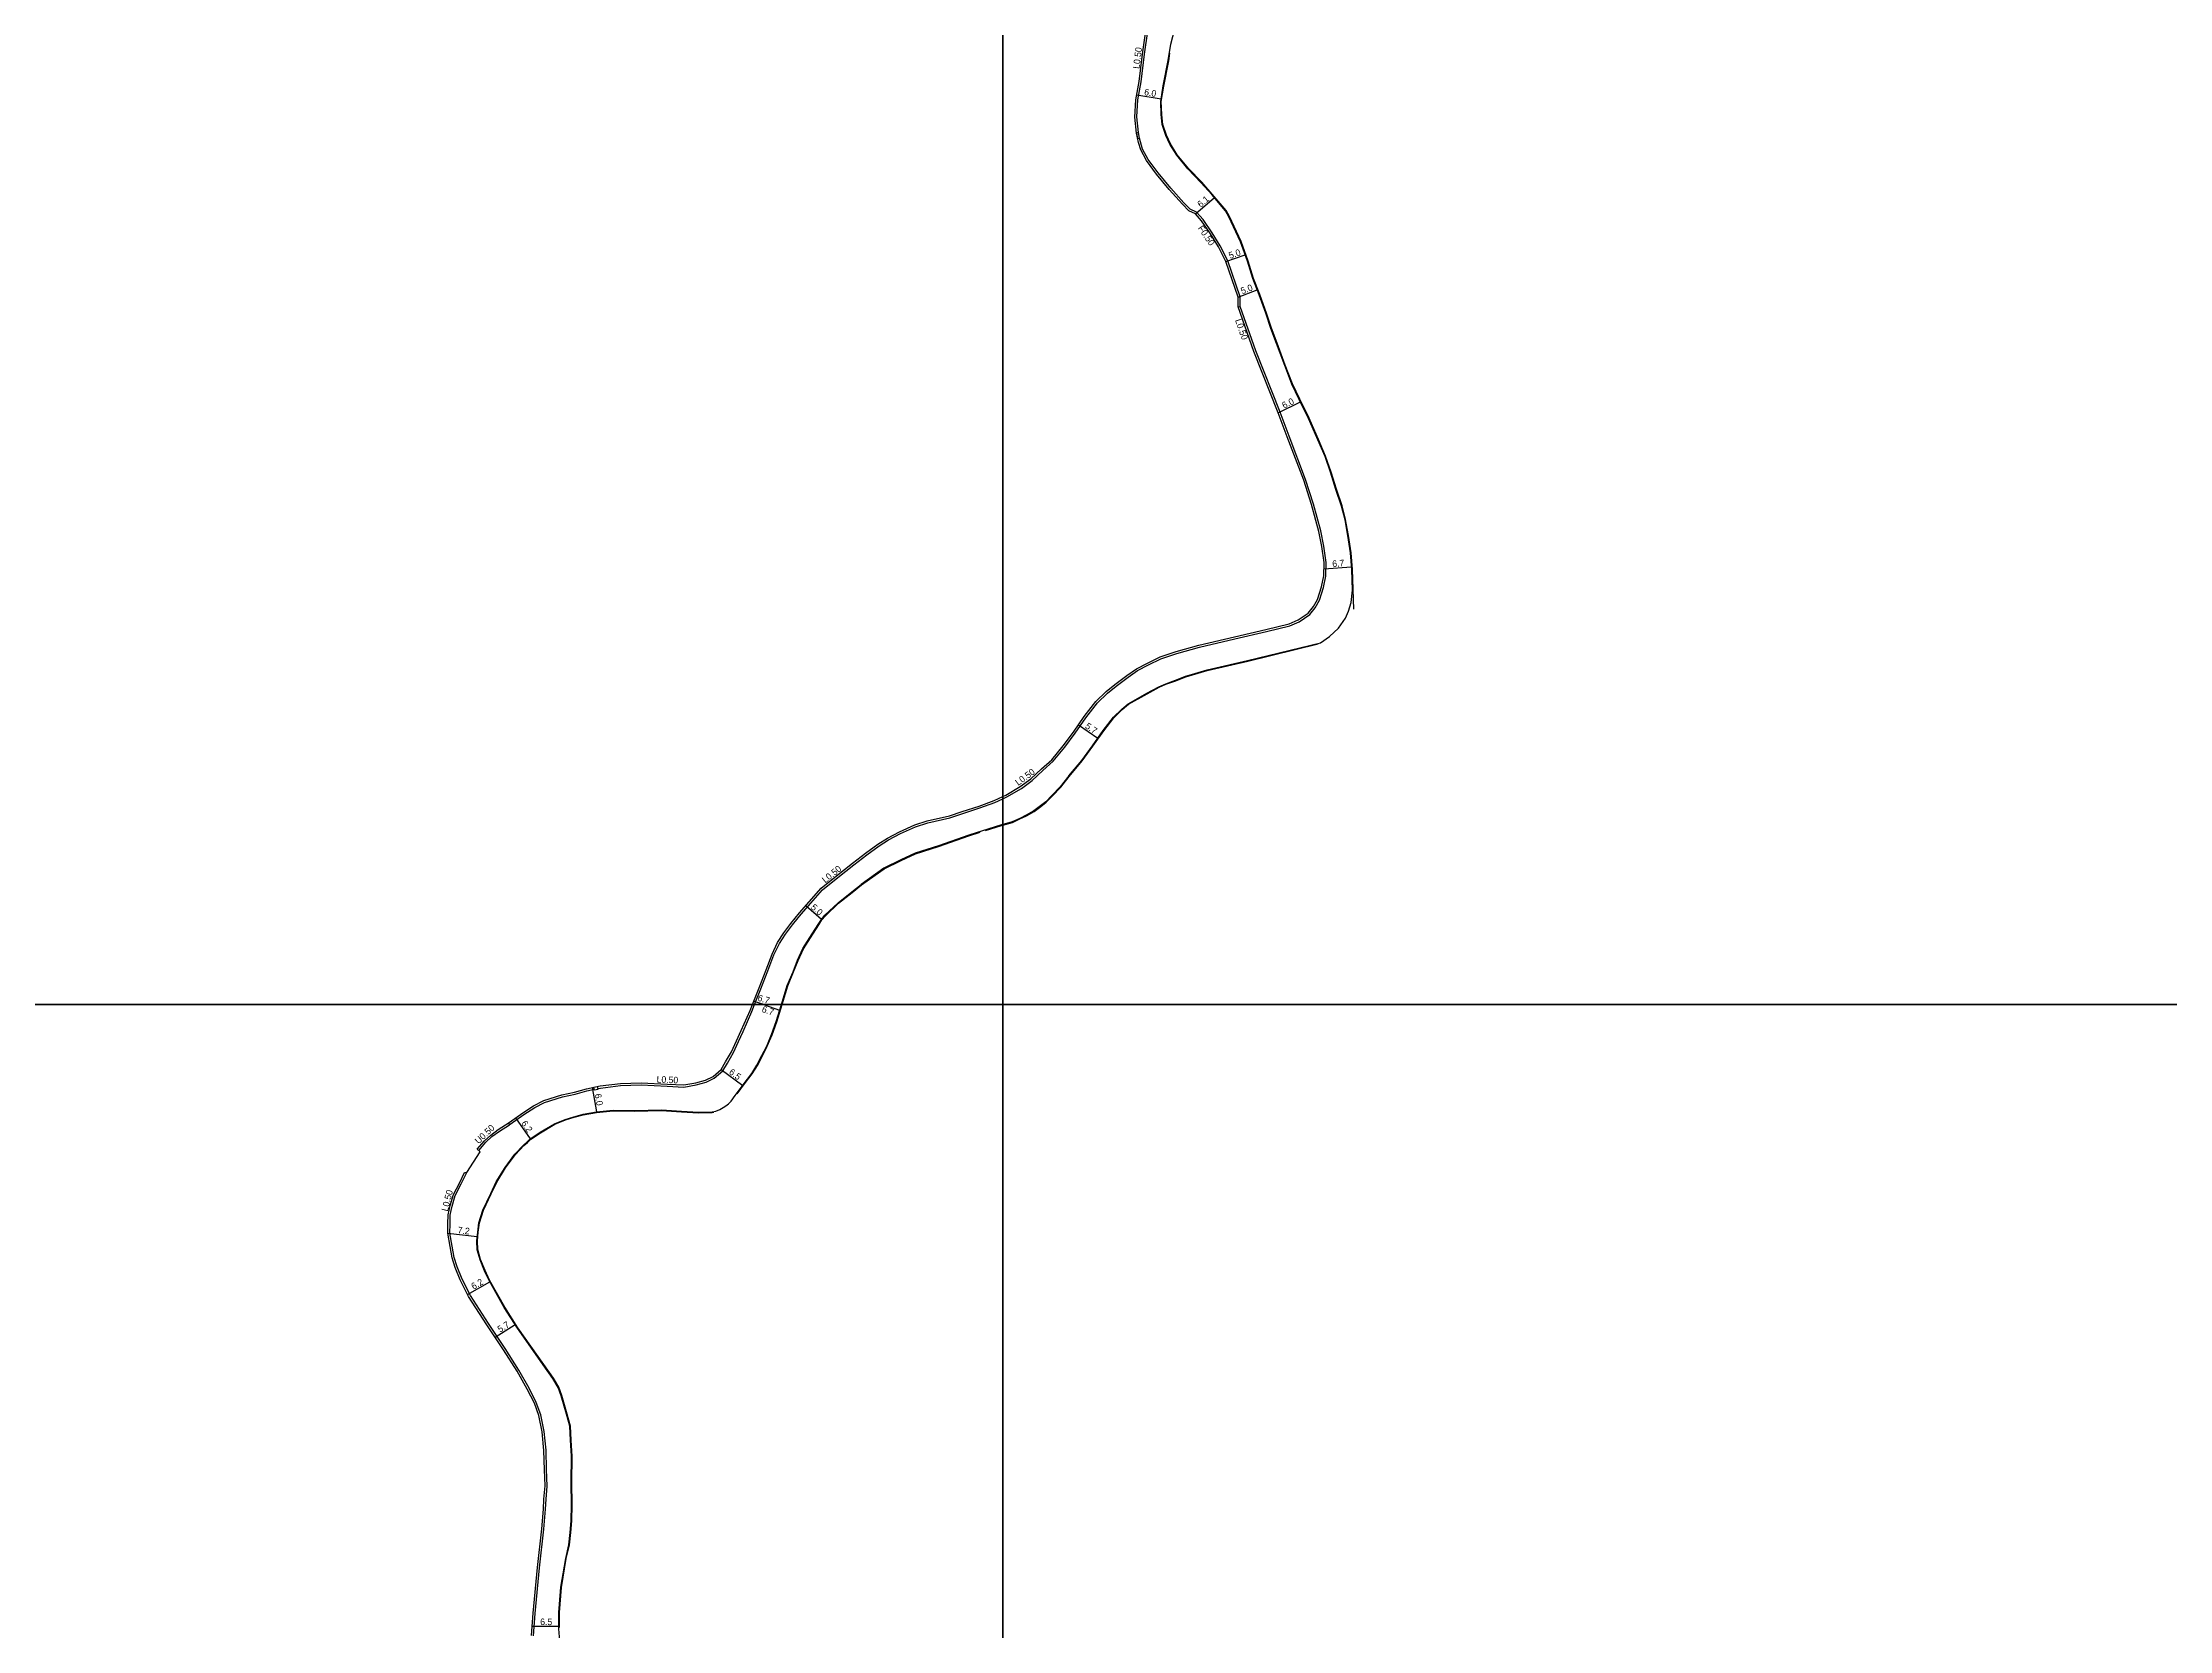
# Model space of a CAD drawing. Header units: metres. Extents: x -26400 to -24800, y -81000 to -78000.
# Drawn here: x -25833 to -25317, y -78752 to -78366 of the extents above; entities that cross this region are included whole.
import ezdxf

# ---------------------------------------------------------------- set-up
doc = ezdxf.new("R2010")
doc.units = ezdxf.units.M
doc.header["$LTSCALE"] = 2.5
for name, color, linetype in [('側溝・桝', 7, 'Continuous'), ('図郭', 7, 'Continuous'), ('幅員', 7, 'Continuous'), ('歩道・分離帯・安全施設', 7, 'Continuous'), ('道路', 7, 'Continuous')]:
    doc.layers.add(name, color=color, linetype=linetype)
doc.styles.get("Standard").update_dxf_attribs({"font": ''})
doc.styles.get('Standard').set_extended_font_data('@MS PGothic')

msp = doc.modelspace()

# ---------------------------------------------------------------- linework, layer by layer
at = {"layer": '側溝・桝'}
for points in [[(-25567.08, -78388.32), (-25567.43, -78384.51), (-25567.19, -78380.37), (-25566.45, -78375.99), (-25565.63, -78369.3), (-25564.79, -78363.67)], [(-25542.34, -78430.49), (-25542.39, -78428.15), (-25545.4, -78419.43), (-25547.19, -78415.81), (-25549.13, -78412.64), (-25551.36, -78409.39), (-25552.94, -78407.62), (-25554.55, -78406.89), (-25556.02, -78405.36), (-25559.2, -78401.83), (-25562.29, -78398.09), (-25564.73, -78394.81), (-25566.07, -78392.32), (-25566.58, -78390.56), (-25566.79, -78389.62)], [(-25600, -78550.03), (-25599.05, -78549.59), (-25595.5, -78547.52), (-25592.89, -78545.62), (-25590.27, -78543.19), (-25587.78, -78540.91), (-25584.94, -78537.53), (-25582.48, -78534.16), (-25579.82, -78530.36), (-25577.04, -78526.78), (-25574.58, -78524.4), (-25572.51, -78522.68), (-25569.57, -78520.55), (-25567.27, -78518.92), (-25564.63, -78517.55), (-25561.61, -78516.09), (-25557.76, -78514.8), (-25552.26, -78513.27), (-25543.66, -78511.19), (-25535.98, -78509.46), (-25530.3, -78508.05), (-25528.01, -78507.07), (-25525.47, -78505.34), (-25524.11, -78503.67), (-25523.13, -78501.85), (-25522.16, -78498.76), (-25521.57, -78496), (-25521.45, -78492.69), (-25522.05, -78488.7), (-25522.8, -78485.02), (-25524.56, -78478.5), (-25526.46, -78472.53), (-25530.5, -78462.04), (-25532.65, -78456.17), (-25538.54, -78441.28), (-25542.34, -78430.49)], [(-25542.83, -78430.58), (-25542.34, -78430.49)], [(-25660.3, -78600), (-25658.77, -78596.17), (-25657.07, -78591.79), (-25655.62, -78587.98), (-25654.29, -78585.2), (-25652.79, -78582.91), (-25651.08, -78580.65), (-25649, -78578.1), (-25646.64, -78575.4), (-25643.83, -78572.13), (-25640.12, -78569.17), (-25636.2, -78566.11), (-25633.09, -78563.64), (-25630.08, -78561.49), (-25627.78, -78560.05), (-25624.89, -78558.52), (-25621.24, -78556.89), (-25618.24, -78555.9), (-25612.86, -78554.64), (-25609.72, -78553.63), (-25605.62, -78552.29), (-25601.94, -78550.93), (-25600, -78550.03)], [(-25698.42, -78620.42), (-25697.74, -78620.29), (-25692.87, -78619.71), (-25687.88, -78619.5), (-25681.53, -78619.81), (-25677.51, -78620.04), (-25674.49, -78619.53), (-25672.08, -78618.83), (-25670.11, -78617.9), (-25668.05, -78616.09), (-25666.93, -78614.22), (-25665.47, -78611.69), (-25664.22, -78609.02), (-25663.1, -78606.54), (-25660.97, -78601.68), (-25660.3, -78600)], [(-25719.87, -78629.22), (-25719.66, -78629.09), (-25716.34, -78626.72), (-25713.73, -78625.02), (-25711.34, -78623.81), (-25707, -78622.44), (-25703.92, -78621.74), (-25701.04, -78620.93), (-25699.24, -78620.58)], [(-25727.3, -78635.48), (-25725.56, -78633.46), (-25724.1, -78632.08), (-25722.29, -78630.76), (-25719.87, -78629.22)], [(-25720.13, -78628.79), (-25719.87, -78629.22)], [(-25714.01, -78753.26), (-25713.61, -78747.86), (-25712.58, -78736.76), (-25711.53, -78727.36), (-25711.08, -78722.54), (-25710.98, -78720.11), (-25710.69, -78716.92), (-25710.85, -78712.93), (-25710.98, -78708.23), (-25711.43, -78703.67), (-25712.27, -78699.65), (-25713.34, -78696.64), (-25715.1, -78693.19), (-25717.55, -78688.78), (-25720.89, -78683.55), (-25724.95, -78677.49), (-25729.34, -78670.65), (-25731.37, -78666.68), (-25732.56, -78663.69), (-25733.26, -78661.41), (-25733.78, -78658.71), (-25734.34, -78655.49), (-25734.3, -78653.26), (-25734.26, -78651.15), (-25733.99, -78650.06), (-25733.77, -78648.96), (-25733.02, -78646.36), (-25731.58, -78643.57), (-25730.24, -78640.81)]]:
    msp.add_lwpolyline(points, dxfattribs=at)
for points in [[(-25567.57, -78388.43), (-25567.28, -78389.73), (-25566.79, -78389.62), (-25567.08, -78388.32)], [(-25699.33, -78620.09), (-25698.52, -78619.93), (-25698.38, -78620.65), (-25699.19, -78620.81)]]:
    msp.add_lwpolyline(points, close=True, dxfattribs=at)
at = {"layer": '図郭'}
for points in [[(-26400, -78600), (-25600, -78600), (-25600, -78000), (-26400, -78000)], [(-25600, -78600), (-24800, -78600), (-24800, -78000), (-25600, -78000)], [(-26400, -79200), (-25600, -79200), (-25600, -78600), (-26400, -78600)], [(-25600, -79200), (-24800, -79200), (-24800, -78600), (-25600, -78600)]]:
    msp.add_lwpolyline(points, close=True, dxfattribs=at)
at = {"layer": '幅員', "flags": 128}
for points in [[(-25567.49, -78379.14), (-25561.57, -78380.14)], [(-25553.24, -78408.03), (-25548.62, -78404.09)], [(-25545.87, -78419.63), (-25541.16, -78417.97)], [(-25542.89, -78428.24), (-25538.22, -78426.46)], [(-25533.12, -78456.34), (-25527.75, -78453.69)], [(-25522.01, -78494.23), (-25515.29, -78493.7)], [(-25581.63, -78532.06), (-25576.96, -78535.34)], [(-25644.1, -78579.33), (-25647.87, -78576.05)], [(-25668.44, -78615.77), (-25663.21, -78619.63)], [(-25699.73, -78620.17), (-25698.69, -78626.08)], [(-25718.36, -78627.54), (-25714.79, -78632.61)], [(-25734.84, -78655.53), (-25727.69, -78656.32)], [(-25730.04, -78670.4), (-25724.66, -78667.33)], [(-25723.35, -78680.77), (-25718.49, -78677.72)], [(-25714.34, -78750.91), (-25707.88, -78750.97)]]:
    msp.add_lwpolyline(points, dxfattribs=at)
at = {"layer": '幅員'}
for points in [[(-25660.52, -78599.2), (-25657.92, -78600)], [(-25658.19, -78600), (-25654.23, -78601.37)]]:
    msp.add_lwpolyline(points, dxfattribs=at)
at = {"layer": '歩道・分離帯・安全施設'}
for points in [[(-25514.78, -78504.02), (-25515.08, -78494.42), (-25515.41, -78490.31), (-25516.03, -78486.11), (-25516.75, -78482.28), (-25517.58, -78478.94), (-25518.95, -78474.88), (-25520.29, -78470.73), (-25521.6, -78466.86), (-25523.38, -78462.86), (-25525.64, -78457.63), (-25527.91, -78453.03), (-25529.64, -78449.31), (-25531.4, -78444.8), (-25533.37, -78439.44), (-25534.74, -78435.78), (-25536.01, -78432.11), (-25537.62, -78427.61), (-25539.11, -78423.7), (-25540.45, -78419.51), (-25542.14, -78414.74), (-25544.96, -78408.65), (-25545.77, -78407.19), (-25549.16, -78403.22), (-25551.7, -78400.37), (-25554.95, -78397), (-25557.63, -78393.7), (-25559.3, -78391.06), (-25560.28, -78388.92), (-25561.16, -78386.33), (-25561.42, -78383.91), (-25561.52, -78380.73), (-25560.89, -78377), (-25559.73, -78370.86), (-25559.43, -78369)], [(-25569.46, -78527.1), (-25564.95, -78524.57), (-25562.05, -78522.98), (-25560.4, -78522.26), (-25558, -78521.39), (-25555.59, -78520.43), (-25554.75, -78520.18), (-25550.36, -78518.91), (-25540.52, -78516.61), (-25523.41, -78512.47)], [(-25600, -78556.46), (-25597.68, -78555.8), (-25595.85, -78554.94), (-25594.29, -78554.19), (-25592.44, -78553.15), (-25590.76, -78551.89), (-25589.49, -78550.89), (-25587.99, -78549.35), (-25585.96, -78547.22), (-25583.9, -78544.61), (-25580.72, -78540.83), (-25578.13, -78537.26), (-25575.52, -78533.54), (-25573.04, -78530.36), (-25571, -78528.38), (-25569.46, -78527.1)], [(-25653.65, -78600), (-25652.25, -78595.48), (-25650.84, -78592.1), (-25649.74, -78589.29), (-25648.47, -78586.47), (-25646.77, -78583.81), (-25644.71, -78580.68), (-25643.97, -78579.41), (-25643.13, -78578.45), (-25639.9, -78575.43), (-25636.64, -78572.77), (-25634.33, -78570.97), (-25628.86, -78567.04), (-25624.7, -78565.03), (-25621.22, -78563.43), (-25615.62, -78561.66), (-25608.24, -78559.05), (-25605.51, -78558.18)], [(-25604.25, -78557.79), (-25600.33, -78556.55), (-25600, -78556.46)], [(-25660.91, -78616.85), (-25659.61, -78614.81), (-25658.41, -78612.43), (-25657.23, -78610.16), (-25656.05, -78607.33), (-25654.94, -78604.2), (-25653.65, -78600)], [(-25664.54, -78621.69), (-25662.75, -78619.26), (-25660.91, -78616.85)], [(-25689.48, -78625.9), (-25682.94, -78625.71), (-25678.06, -78626.09), (-25673.97, -78626.29), (-25670.59, -78626.19), (-25670.22, -78626.15)], [(-25707.73, -78751.29), (-25707.71, -78747.65), (-25707.24, -78741.53), (-25706.05, -78734.53), (-25705.29, -78731.2), (-25704.97, -78728.23), (-25704.68, -78725.36), (-25704.66, -78721.49), (-25704.73, -78716.08), (-25704.63, -78709.68), (-25704.89, -78705.78), (-25705.05, -78702.38), (-25705.85, -78699.47), (-25707.14, -78694.95), (-25707.9, -78692.93), (-25709.19, -78690.75), (-25711.54, -78687.43), (-25717.81, -78678.53), (-25720.98, -78673.49), (-25724.69, -78666.97), (-25725.77, -78664.59), (-25726.86, -78661.93), (-25727.58, -78659.52), (-25727.66, -78657.39), (-25727.43, -78655.31)]]:
    msp.add_lwpolyline(points, dxfattribs=at)
at = {"layer": '歩道・分離帯・安全施設', "flags": 128}
msp.add_lwpolyline([(-25727.43, -78655.31), (-25727.13, -78653.02), (-25726.2, -78649.98), (-25724.27, -78645.94), (-25722.96, -78643.15), (-25720.8, -78639.65), (-25718.41, -78636.46), (-25716.35, -78634.27), (-25715.5, -78633.55), (-25714.69, -78632.73), (-25712.32, -78631.17), (-25708.84, -78629.08), (-25706.27, -78628.03), (-25704.17, -78627.38), (-25701.92, -78626.8), (-25698.73, -78626.24), (-25694.66, -78625.81), (-25689.48, -78625.9)], dxfattribs=at)
at = {"layer": '道路', "flags": 128}
for points in [[(-25567.68, -78380.31), (-25566.94, -78375.92), (-25566.13, -78369.23), (-25565.28, -78363.58)], [(-25516.18, -78486.13), (-25516.9, -78482.31), (-25517.72, -78478.99), (-25519.1, -78474.93), (-25520.43, -78470.78), (-25521.74, -78466.92), (-25523.52, -78462.92), (-25525.78, -78457.69), (-25528.05, -78453.09), (-25529.78, -78449.37), (-25531.54, -78444.85), (-25533.51, -78439.5), (-25534.88, -78435.83), (-25536.16, -78432.15), (-25537.76, -78427.66), (-25539.25, -78423.75), (-25540.6, -78419.56), (-25542.28, -78414.79), (-25545.1, -78408.72), (-25545.9, -78407.28), (-25549.27, -78403.32), (-25551.81, -78400.48), (-25555.06, -78397.1), (-25557.75, -78393.79), (-25559.43, -78391.13), (-25560.42, -78388.97), (-25561.31, -78386.36), (-25561.57, -78383.92), (-25561.67, -78380.72), (-25561.04, -78376.98), (-25559.88, -78370.83), (-25559.24, -78366.87), (-25557.22, -78359.08)], [(-25545.87, -78419.63), (-25547.63, -78416.05), (-25549.55, -78412.92), (-25551.76, -78409.7), (-25553.24, -78408.03), (-25554.84, -78407.3), (-25556.38, -78405.7), (-25559.58, -78402.16), (-25562.69, -78398.4), (-25565.15, -78395.08), (-25566.53, -78392.51), (-25567.07, -78390.68), (-25567.57, -78388.43), (-25567.94, -78384.52), (-25567.68, -78380.31)], [(-25533.12, -78456.34), (-25539.01, -78441.45), (-25542.83, -78430.58), (-25542.89, -78428.24), (-25545.87, -78419.63)], [(-25569.55, -78526.97), (-25565.02, -78524.44), (-25562.12, -78522.84), (-25560.45, -78522.12), (-25558.06, -78521.24), (-25555.64, -78520.28), (-25554.79, -78520.04), (-25550.39, -78518.77), (-25540.55, -78516.46), (-25522.83, -78512.18), (-25520.67, -78510.69), (-25518.46, -78508.65), (-25516.77, -78506.23), (-25516.02, -78504.53), (-25515.38, -78502.37), (-25515.08, -78499.41), (-25515.23, -78494.42), (-25515.55, -78490.33), (-25516.18, -78486.13)], [(-25584.02, -78544.51), (-25580.84, -78540.73), (-25578.25, -78537.18), (-25575.64, -78533.45), (-25573.16, -78530.26), (-25571.1, -78528.27), (-25569.55, -78526.97)], [(-25584.02, -78544.51), (-25586.07, -78547.12), (-25588.1, -78549.24), (-25589.6, -78550.78), (-25590.85, -78551.77), (-25592.52, -78553.02), (-25594.36, -78554.05), (-25595.91, -78554.81), (-25597.73, -78555.65), (-25600, -78556.3)], [(-25600, -78556.3), (-25600.37, -78556.41), (-25608.29, -78558.9), (-25615.67, -78561.51), (-25621.28, -78563.29), (-25624.76, -78564.89), (-25628.94, -78566.91), (-25634.42, -78570.85)], [(-25644.1, -78579.33), (-25643.24, -78578.35), (-25640, -78575.32), (-25636.73, -78572.65), (-25634.42, -78570.85)], [(-25653.8, -78600), (-25652.39, -78595.42), (-25650.98, -78592.05), (-25649.88, -78589.23), (-25648.6, -78586.4), (-25646.9, -78583.73), (-25644.84, -78580.6), (-25644.1, -78579.33)], [(-25661.02, -78616.76), (-25659.74, -78614.74), (-25658.55, -78612.36), (-25657.36, -78610.09), (-25656.19, -78607.28), (-25655.09, -78604.16), (-25653.8, -78600)], [(-25689.48, -78625.75), (-25682.93, -78625.56), (-25678.05, -78625.94), (-25673.97, -78626.14), (-25670.6, -78626.04), (-25669.7, -78625.94), (-25668.79, -78625.5), (-25667.92, -78625.01), (-25667.29, -78624.61), (-25666.68, -78624.12), (-25665.98, -78623.44), (-25665.01, -78622.08), (-25662.87, -78619.17), (-25661.02, -78616.76)], [(-25727.58, -78655.29), (-25727.28, -78652.99), (-25726.34, -78649.93), (-25724.4, -78645.88), (-25723.09, -78643.08), (-25720.92, -78639.57), (-25718.53, -78636.37), (-25716.46, -78634.17), (-25715.6, -78633.44), (-25714.79, -78632.61), (-25712.4, -78631.04), (-25708.91, -78628.95), (-25706.32, -78627.89), (-25704.22, -78627.24), (-25701.95, -78626.65), (-25698.75, -78626.09), (-25694.67, -78625.66), (-25689.48, -78625.75)], [(-25717.93, -78678.62), (-25721.11, -78673.57), (-25724.82, -78667.04), (-25725.91, -78664.65), (-25727, -78661.98), (-25727.72, -78659.54), (-25727.81, -78657.38), (-25727.58, -78655.29)], [(-25711.66, -78687.52), (-25717.93, -78678.62)], [(-25704.81, -78721.49), (-25704.88, -78716.08), (-25704.78, -78709.69), (-25705.04, -78705.78), (-25705.2, -78702.41), (-25706, -78699.51), (-25707.28, -78695), (-25708.03, -78693), (-25709.31, -78690.83), (-25711.66, -78687.52)], [(-25704, -78771.46), (-25704.83, -78769.1), (-25705.86, -78765.28), (-25707.09, -78761.39), (-25707.39, -78758.58), (-25707.71, -78753.56), (-25707.89, -78751.59), (-25707.85, -78747.65), (-25707.39, -78741.51), (-25706.2, -78734.5), (-25705.44, -78731.18), (-25705.12, -78728.21), (-25704.83, -78725.35), (-25704.81, -78721.49)]]:
    msp.add_lwpolyline(points, dxfattribs=at)
at = {"layer": '道路'}
for points in [[(-25600, -78549.48), (-25599.28, -78549.15), (-25595.77, -78547.1), (-25593.21, -78545.23), (-25590.61, -78542.82), (-25588.14, -78540.56), (-25585.33, -78537.22), (-25582.89, -78533.87), (-25580.22, -78530.06), (-25577.41, -78526.45), (-25574.91, -78524.03), (-25572.82, -78522.28), (-25569.86, -78520.14), (-25567.53, -78518.49), (-25564.85, -78517.1), (-25561.8, -78515.62), (-25557.91, -78514.32), (-25552.38, -78512.78), (-25543.77, -78510.7), (-25536.1, -78508.98), (-25530.46, -78507.57), (-25528.26, -78506.63), (-25525.81, -78504.96), (-25524.53, -78503.39), (-25523.59, -78501.65), (-25522.64, -78498.63), (-25522.07, -78495.93), (-25521.95, -78492.72), (-25522.54, -78488.79), (-25523.29, -78485.13), (-25525.04, -78478.64), (-25526.94, -78472.69), (-25530.97, -78462.21), (-25533.12, -78456.34)], [(-25660.84, -78600), (-25659.24, -78595.99), (-25657.53, -78591.61), (-25656.08, -78587.79), (-25654.73, -78584.96), (-25653.2, -78582.62), (-25651.48, -78580.34), (-25649.38, -78577.78), (-25647.02, -78575.07), (-25644.18, -78571.77), (-25640.43, -78568.78), (-25636.51, -78565.72), (-25633.39, -78563.24), (-25630.36, -78561.07), (-25628.03, -78559.62), (-25625.11, -78558.07), (-25621.42, -78556.42), (-25618.38, -78555.42), (-25613, -78554.16), (-25609.87, -78553.15), (-25605.78, -78551.82), (-25602.13, -78550.47), (-25600, -78549.48)], [(-25714.51, -78753.24), (-25714.11, -78747.82), (-25713.08, -78736.71), (-25712.02, -78727.31), (-25711.58, -78722.5), (-25711.48, -78720.08), (-25711.19, -78716.91), (-25711.35, -78712.95), (-25711.48, -78708.26), (-25711.93, -78703.75), (-25712.75, -78699.79), (-25713.8, -78696.84), (-25715.55, -78693.42), (-25717.98, -78689.04), (-25721.31, -78683.82), (-25725.37, -78677.76), (-25729.78, -78670.9), (-25731.83, -78666.89), (-25733.03, -78663.86), (-25733.75, -78661.54), (-25734.27, -78658.8), (-25734.84, -78655.53), (-25734.8, -78653.25), (-25734.76, -78651.08), (-25734.48, -78649.95), (-25734.26, -78648.84), (-25733.49, -78646.17), (-25732.03, -78643.35), (-25730.8, -78640.81), (-25730.24, -78640.81), (-25727, -78635.74), (-25727.68, -78635.15), (-25725.92, -78633.12), (-25724.42, -78631.7), (-25722.57, -78630.35), (-25719.94, -78628.67), (-25716.62, -78626.31), (-25713.98, -78624.58), (-25711.53, -78623.35), (-25707.13, -78621.95), (-25704.04, -78621.26), (-25701.15, -78620.45), (-25697.83, -78619.79), (-25692.91, -78619.2), (-25687.87, -78619), (-25681.5, -78619.31), (-25677.54, -78619.53), (-25674.61, -78619.04), (-25672.26, -78618.37), (-25670.39, -78617.48), (-25668.44, -78615.77), (-25667.36, -78613.96), (-25665.92, -78611.46), (-25664.67, -78608.81), (-25663.56, -78606.34), (-25661.43, -78601.49), (-25660.84, -78600)]]:
    msp.add_lwpolyline(points, dxfattribs=at)

# ---------------------------------------------------------------- texts
at = {"layer": '側溝・桝'}
for s, rotation, p in [('L0.50', 83.0741, (-25566.83, -78372.89)), ('F0.50', 304.5206, (-25552.74, -78411.53)), ('L0.50', 289.3686, (-25543.64, -78433.85)), ('L0.50', 36.0553, (-25596.27, -78546.96)), ('L0.50', 38.6076, (-25643.15, -78570.63)), ('L0.50', 357.2412, (-25684.14, -78618.93)), ('U0.50', 43.4497, (-25727.36, -78633.99)), ('L0.50', 76.1068, (-25734.83, -78650.34))]:
    msp.add_text(s, height=1.6, rotation=rotation, dxfattribs=at).set_placement(p)
at = {"layer": '幅員'}
for s, rotation, p in [('6.0', 350.4261, (-25565.76, -78379.18)), ('6.1', 40.4672, (-25551.94, -78406.59)), ('5.0', 19.4205, (-25544.82, -78418.99)), ('5.0', 20.8596, (-25541.86, -78427.58)), ('6.0', 26.2553, (-25531.71, -78455.37)), ('6.7', 4.5283, (-25519.93, -78493.81)), ('5.7', 324.9857, (-25580.19, -78532.77)), ('5.0', 318.9207, (-25646.8, -78576.65)), ('6.7', 342.825, (-25659.73, -78599.04)), ('6.7', 340.938, (-25658.7, -78601.77)), ('6.5', 323.5754, (-25666.7, -78616.74)), ('6.0', 279.98, (-25699.19, -78621.8)), ('6.2', 305.1777, (-25717.1, -78628.89)), ('7.2', 353.7209, (-25732.5, -78655.54)), ('6.2', 29.6746, (-25728.58, -78669.28)), ('5.7', 32.1422, (-25722.13, -78679.71)), ('6.5', 359.5497, (-25712.39, -78750.68))]:
    msp.add_text(s, height=1.6, rotation=rotation, dxfattribs=at).set_placement(p)

doc.saveas('drawing.dxf')
